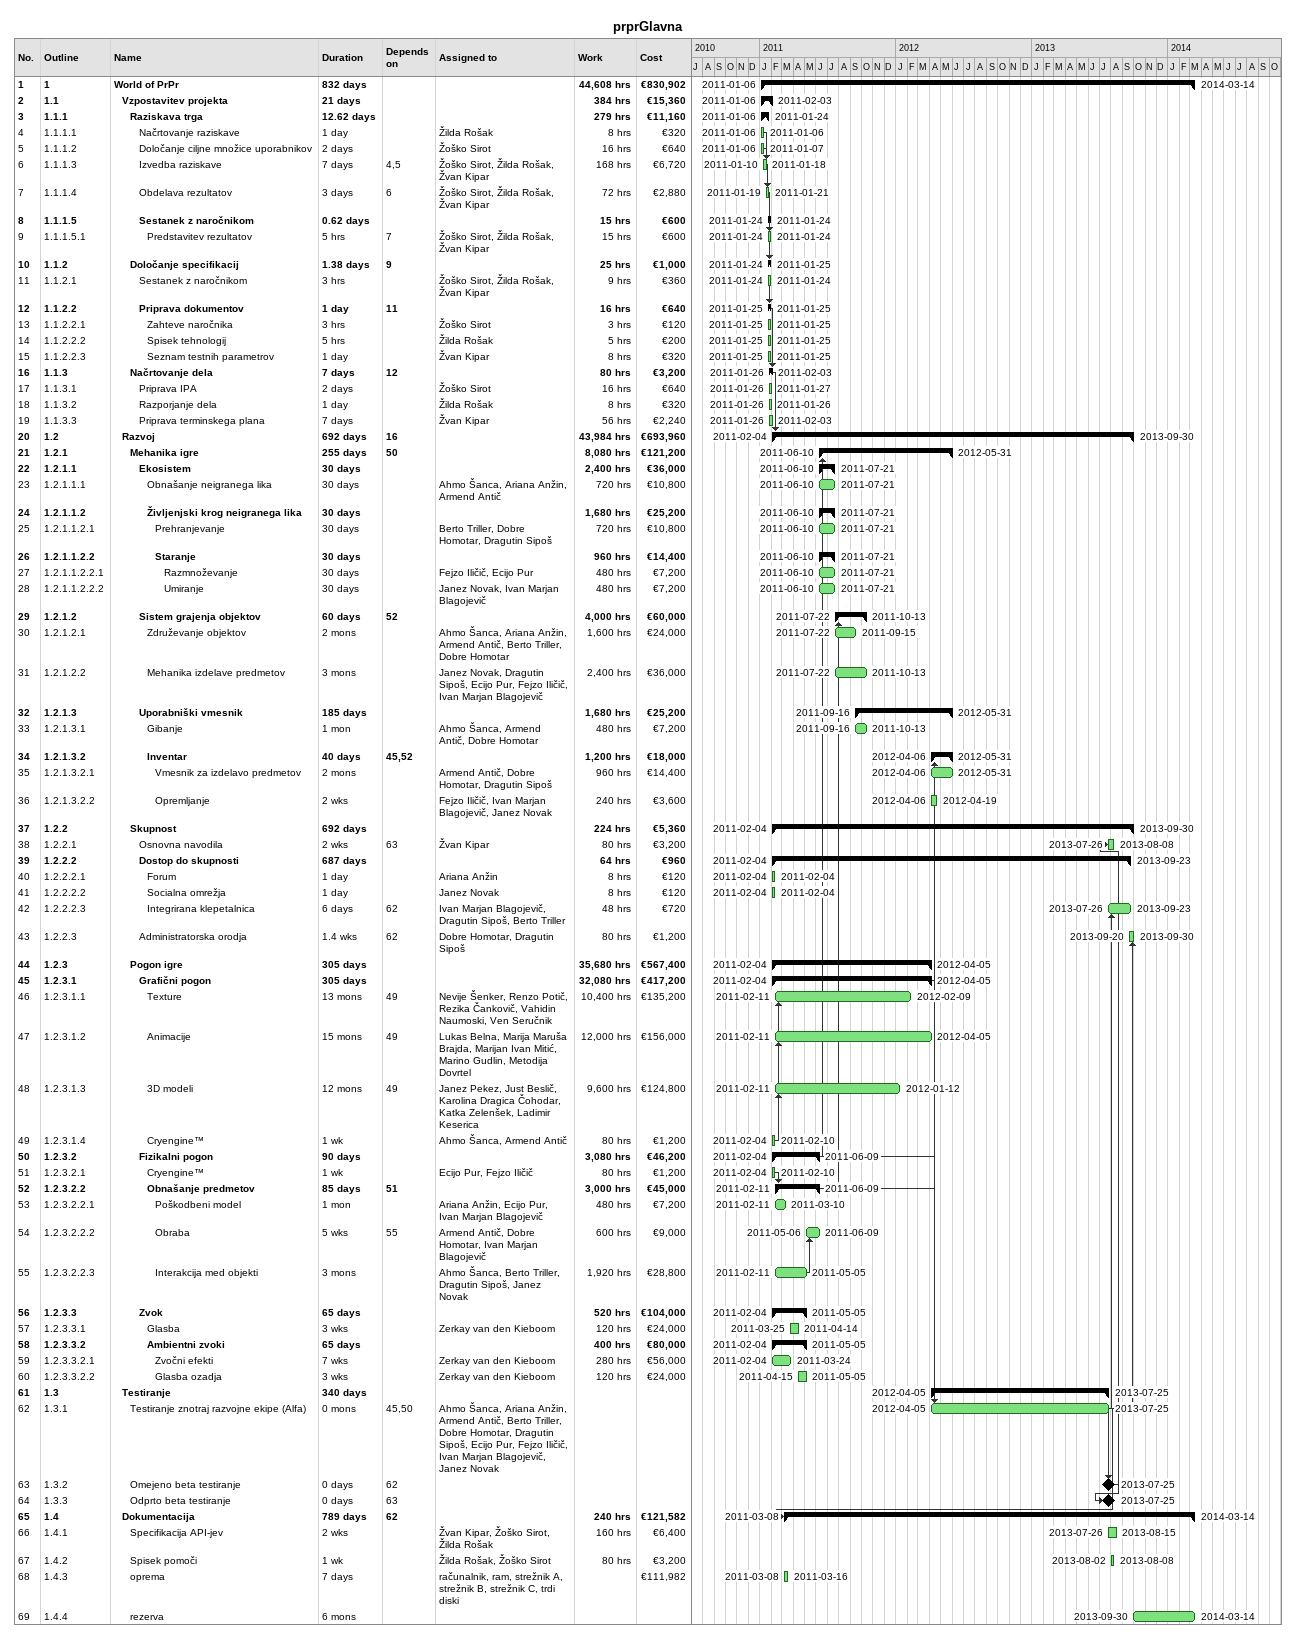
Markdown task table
prprGlavna

| ID | WBS | Task | Duration | Start | Finish | Predecessors | Resources | Work (h) | Cost (€) |
|---|---|---|---|---|---|---|---|---|---|
| 1 | 1 | **World of PrPr** | 832d | 2011-01-06 | 2014-03-14 |  |  | 44608 | 830902 |
| 2 | 1.1 | **Vzpostavitev projekta** | 21d | 2011-01-06 | 2011-02-03 |  |  | 384 | 15360 |
| 3 | 1.1.1 | **Raziskava trga** | 12.62d | 2011-01-06 | 2011-01-24 |  |  | 279 | 11160 |
| 4 | 1.1.1.1 | Načrtovanje raziskave | 1d | 2011-01-06 | 2011-01-06 |  | Žilda Rošak | 8 | 320 |
| 5 | 1.1.1.2 | Določanje ciljne množice uporabnikov | 2d | 2011-01-06 | 2011-01-07 |  | Žoško Sirot | 16 | 640 |
| 6 | 1.1.1.3 | Izvedba raziskave | 7d | 2011-01-10 | 2011-01-18 | 4, 5 | Žoško Sirot, Žilda Rošak, Žvan Kipar | 168 | 6720 |
| 7 | 1.1.1.4 | Obdelava rezultatov | 3d | 2011-01-19 | 2011-01-21 | 6 | Žoško Sirot, Žilda Rošak, Žvan Kipar | 72 | 2880 |
| 8 | 1.1.1.5 | **Sestanek z naročnikom** | 0.62d | 2011-01-24 | 2011-01-24 |  |  | 15 | 600 |
| 9 | 1.1.1.5.1 | Predstavitev rezultatov | 5h | 2011-01-24 | 2011-01-24 | 7 | Žoško Sirot, Žilda Rošak, Žvan Kipar | 15 | 600 |
| 10 | 1.1.2 | **Določanje specifikacij** | 1.38d | 2011-01-24 | 2011-01-25 | 9 |  | 25 | 1000 |
| 11 | 1.1.2.1 | Sestanek z naročnikom | 3h | 2011-01-24 | 2011-01-24 |  | Žoško Sirot, Žilda Rošak, Žvan Kipar | 9 | 360 |
| 12 | 1.1.2.2 | **Priprava dokumentov** | 1d | 2011-01-25 | 2011-01-25 | 11 |  | 16 | 640 |
| 13 | 1.1.2.2.1 | Zahteve naročnika | 3h | 2011-01-25 | 2011-01-25 |  | Žoško Sirot | 3 | 120 |
| 14 | 1.1.2.2.2 | Spisek tehnologij | 5h | 2011-01-25 | 2011-01-25 |  | Žilda Rošak | 5 | 200 |
| 15 | 1.1.2.2.3 | Seznam testnih parametrov | 1d | 2011-01-25 | 2011-01-25 |  | Žvan Kipar | 8 | 320 |
| 16 | 1.1.3 | **Načrtovanje dela** | 7d | 2011-01-26 | 2011-02-03 | 12 |  | 80 | 3200 |
| 17 | 1.1.3.1 | Priprava IPA | 2d | 2011-01-26 | 2011-01-27 |  | Žoško Sirot | 16 | 640 |
| 18 | 1.1.3.2 | Razporjanje dela | 1d | 2011-01-26 | 2011-01-26 |  | Žilda Rošak | 8 | 320 |
| 19 | 1.1.3.3 | Priprava terminskega plana | 7d | 2011-01-26 | 2011-02-03 |  | Žvan Kipar | 56 | 2240 |
| 20 | 1.2 | **Razvoj** | 692d | 2011-02-04 | 2013-09-30 | 16 |  | 43984 | 693960 |
| 21 | 1.2.1 | **Mehanika igre** | 255d | 2011-06-10 | 2012-05-31 | 50 |  | 8080 | 121200 |
| 22 | 1.2.1.1 | **Ekosistem** | 30d | 2011-06-10 | 2011-07-21 |  |  | 2400 | 36000 |
| 23 | 1.2.1.1.1 | Obnašanje neigranega lika | 30d | 2011-06-10 | 2011-07-21 |  | Ahmo Šanca, Ariana Anžin, Armend Antič | 720 | 10800 |
| 24 | 1.2.1.1.2 | **Življenjski krog neigranega lika** | 30d | 2011-06-10 | 2011-07-21 |  |  | 1680 | 25200 |
| 25 | 1.2.1.1.2.1 | Prehranjevanje | 30d | 2011-06-10 | 2011-07-21 |  | Berto Triller, Dobre Homotar, Dragutin Sipoš | 720 | 10800 |
| 26 | 1.2.1.1.2.2 | **Staranje** | 30d | 2011-06-10 | 2011-07-21 |  |  | 960 | 14400 |
| 27 | 1.2.1.1.2.2.1 | Razmnoževanje | 30d | 2011-06-10 | 2011-07-21 |  | Fejzo Iličič, Ecijo Pur | 480 | 7200 |
| 28 | 1.2.1.1.2.2.2 | Umiranje | 30d | 2011-06-10 | 2011-07-21 |  | Janez Novak, Ivan Marjan Blagojevič | 480 | 7200 |
| 29 | 1.2.1.2 | **Sistem grajenja objektov** | 60d | 2011-07-22 | 2011-10-13 | 52 |  | 4000 | 60000 |
| 30 | 1.2.1.2.1 | Združevanje objektov | 2mo | 2011-07-22 | 2011-09-15 |  | Ahmo Šanca, Ariana Anžin, Armend Antič, Berto Triller, Dobre Homotar | 1600 | 24000 |
| 31 | 1.2.1.2.2 | Mehanika izdelave predmetov | 3mo | 2011-07-22 | 2011-10-13 |  | Janez Novak, Dragutin Sipoš, Ecijo Pur, Fejzo Iličič, Ivan Marjan Blagojevič | 2400 | 36000 |
| 32 | 1.2.1.3 | **Uporabniški vmesnik** | 185d | 2011-09-16 | 2012-05-31 |  |  | 1680 | 25200 |
| 33 | 1.2.1.3.1 | Gibanje | 1mo | 2011-09-16 | 2011-10-13 |  | Ahmo Šanca, Armend Antič, Dobre Homotar | 480 | 7200 |
| 34 | 1.2.1.3.2 | **Inventar** | 40d | 2012-04-06 | 2012-05-31 | 45, 52 |  | 1200 | 18000 |
| 35 | 1.2.1.3.2.1 | Vmesnik za izdelavo predmetov | 2mo | 2012-04-06 | 2012-05-31 |  | Armend Antič, Dobre Homotar, Dragutin Sipoš | 960 | 14400 |
| 36 | 1.2.1.3.2.2 | Opremljanje | 2w | 2012-04-06 | 2012-04-19 |  | Fejzo Iličič, Ivan Marjan Blagojevič, Janez Novak | 240 | 3600 |
| 37 | 1.2.2 | **Skupnost** | 692d | 2011-02-04 | 2013-09-30 |  |  | 224 | 5360 |
| 38 | 1.2.2.1 | Osnovna navodila | 2w | 2013-07-26 | 2013-08-08 | 63 | Žvan Kipar | 80 | 3200 |
| 39 | 1.2.2.2 | **Dostop do skupnosti** | 687d | 2011-02-04 | 2013-09-23 |  |  | 64 | 960 |
| 40 | 1.2.2.2.1 | Forum | 1d | 2011-02-04 | 2011-02-04 |  | Ariana Anžin | 8 | 120 |
| 41 | 1.2.2.2.2 | Socialna omrežja | 1d | 2011-02-04 | 2011-02-04 |  | Janez Novak | 8 | 120 |
| 42 | 1.2.2.2.3 | Integrirana klepetalnica | 6d | 2013-07-26 | 2013-09-23 | 62 | Ivan Marjan Blagojevič, Dragutin Sipoš, Berto Triller | 48 | 720 |
| 43 | 1.2.2.3 | Administratorska orodja | 1.4w | 2013-09-20 | 2013-09-30 | 62 | Dobre Homotar, Dragutin Sipoš | 80 | 1200 |
| 44 | 1.2.3 | **Pogon igre** | 305d | 2011-02-04 | 2012-04-05 |  |  | 35680 | 567400 |
| 45 | 1.2.3.1 | **Grafični pogon** | 305d | 2011-02-04 | 2012-04-05 |  |  | 32080 | 417200 |
| 46 | 1.2.3.1.1 | Texture | 13mo | 2011-02-11 | 2012-02-09 | 49 | Nevije Šenker, Renzo Potič, Rezika Čankovič, Vahidin Naumoski, Ven Seručnik | 10400 | 135200 |
| 47 | 1.2.3.1.2 | Animacije | 15mo | 2011-02-11 | 2012-04-05 | 49 | Lukas Belna, Marija Maruša Brajda, Marijan Ivan Mitić, Marino Gudlin, Metodija Dovrtel | 12000 | 156000 |
| 48 | 1.2.3.1.3 | 3D modeli | 12mo | 2011-02-11 | 2012-01-12 | 49 | Janez Pekez, Just Beslič, Karolina Dragica Čohodar, Katka Zelenšek, Ladimir Keserica | 9600 | 124800 |
| 49 | 1.2.3.1.4 | Cryengine™ | 1w | 2011-02-04 | 2011-02-10 |  | Ahmo Šanca, Armend Antič | 80 | 1200 |
| 50 | 1.2.3.2 | **Fizikalni pogon** | 90d | 2011-02-04 | 2011-06-09 |  |  | 3080 | 46200 |
| 51 | 1.2.3.2.1 | Cryengine™ | 1w | 2011-02-04 | 2011-02-10 |  | Ecijo Pur, Fejzo Iličič | 80 | 1200 |
| 52 | 1.2.3.2.2 | **Obnašanje predmetov** | 85d | 2011-02-11 | 2011-06-09 | 51 |  | 3000 | 45000 |
| 53 | 1.2.3.2.2.1 | Poškodbeni model | 1mo | 2011-02-11 | 2011-03-10 |  | Ariana Anžin, Ecijo Pur, Ivan Marjan Blagojevič | 480 | 7200 |
| 54 | 1.2.3.2.2.2 | Obraba | 5w | 2011-05-06 | 2011-06-09 | 55 | Armend Antič, Dobre Homotar, Ivan Marjan Blagojevič | 600 | 9000 |
| 55 | 1.2.3.2.2.3 | Interakcija med objekti | 3mo | 2011-02-11 | 2011-05-05 |  | Ahmo Šanca, Berto Triller, Dragutin Sipoš, Janez Novak | 1920 | 28800 |
| 56 | 1.2.3.3 | **Zvok** | 65d | 2011-02-04 | 2011-05-05 |  |  | 520 | 104000 |
| 57 | 1.2.3.3.1 | Glasba | 3w | 2011-03-25 | 2011-04-14 |  | Zerkay van den Kieboom | 120 | 24000 |
| 58 | 1.2.3.3.2 | **Ambientni zvoki** | 65d | 2011-02-04 | 2011-05-05 |  |  | 400 | 80000 |
| 59 | 1.2.3.3.2.1 | Zvočni efekti | 7w | 2011-02-04 | 2011-03-24 |  | Zerkay van den Kieboom | 280 | 56000 |
| 60 | 1.2.3.3.2.2 | Glasba ozadja | 3w | 2011-04-15 | 2011-05-05 |  | Zerkay van den Kieboom | 120 | 24000 |
| 61 | 1.3 | **Testiranje** | 340d | 2012-04-05 | 2013-07-25 |  |  |  |  |
| 62 | 1.3.1 | Testiranje znotraj razvojne ekipe (Alfa) | 0mo | 2012-04-05 | 2013-07-25 | 45, 50 | Ahmo Šanca, Ariana Anžin, Armend Antič, Berto Triller, Dobre Homotar, Dragutin Sipoš, Ecijo Pur, Fejzo Iličič, Ivan Marjan Blagojevič, Janez Novak |  |  |
| 63 | 1.3.2 | Omejeno beta testiranje | 0d | 2013-07-25 | 2013-07-25 | 62 |  |  |  |
| 64 | 1.3.3 | Odprto beta testiranje | 0d | 2013-07-25 | 2013-07-25 | 63 |  |  |  |
| 65 | 1.4 | **Dokumentacija** | 789d | 2011-03-08 | 2014-03-14 | 62 |  | 240 | 121582 |
| 66 | 1.4.1 | Specifikacija API-jev | 2w | 2013-07-26 | 2013-08-15 |  | Žvan Kipar, Žoško Sirot, Žilda Rošak | 160 | 6400 |
| 67 | 1.4.2 | Spisek pomoči | 1w | 2013-08-02 | 2013-08-08 |  | Žilda Rošak, Žoško Sirot | 80 | 3200 |
| 68 | 1.4.3 | oprema | 7d | 2011-03-08 | 2011-03-16 |  | računalnik, ram, strežnik A, strežnik B, strežnik C, trdi diski |  | 111982 |
| 69 | 1.4.4 | rezerva | 6mo | 2013-09-30 | 2014-03-14 |  |  |  |  |
